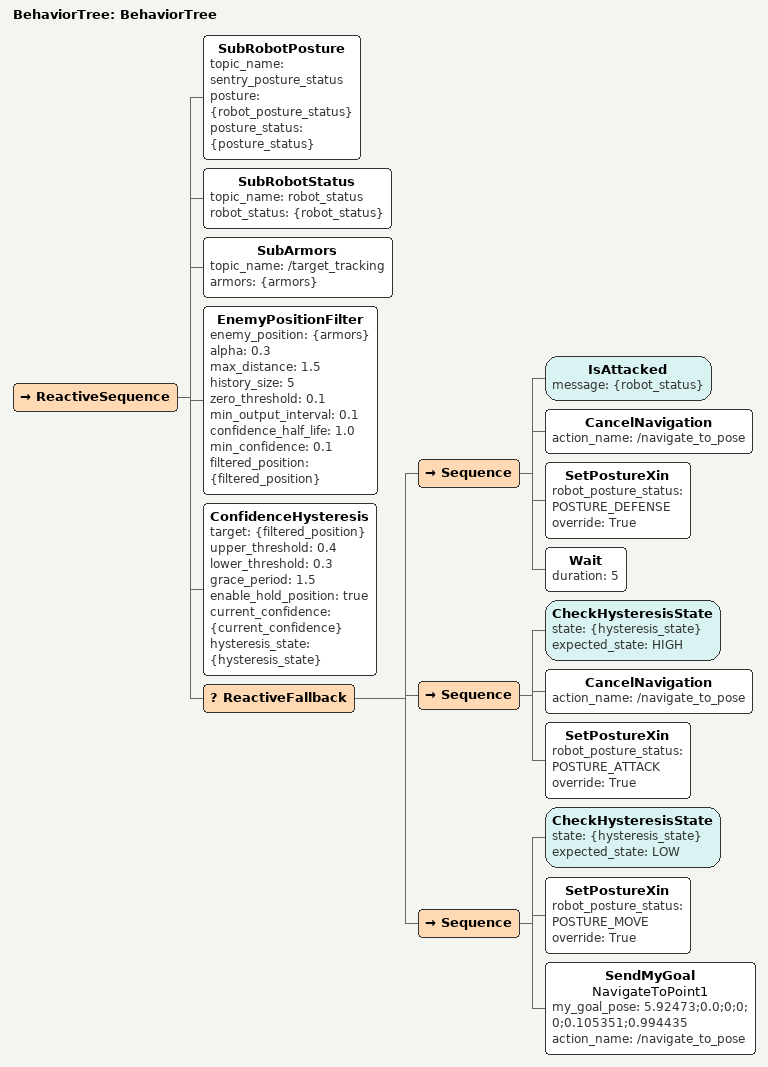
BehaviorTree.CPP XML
<?xml version="1.0" encoding="UTF-8"?>
<root BTCPP_format="4"
      main_tree_to_execute="BehaviorTree">
  <BehaviorTree ID="BehaviorTree">
    <ReactiveSequence>
      <SubRobotPosture topic_name="sentry_posture_status"
                       posture="{robot_posture_status}"
                       posture_status="{posture_status}"/>
      <SubRobotStatus topic_name="robot_status"
                      robot_status="{robot_status}"/>
      <SubArmors topic_name="/target_tracking"
                 armors="{armors}"/>
      <EnemyPositionFilter enemy_position="{armors}"
                           alpha="0.3"
                           max_distance="1.5"
                           history_size="5"
                           zero_threshold="0.1"
                           min_output_interval="0.1"
                           confidence_half_life="1.0"
                           min_confidence="0.1"
                           filtered_position="{filtered_position}"/>
      <ConfidenceHysteresis target="{filtered_position}"
                            upper_threshold="0.4"
                            lower_threshold="0.3"
                            grace_period="1.5"
                            enable_hold_position="true"
                            current_confidence="{current_confidence}"
                            hysteresis_state="{hysteresis_state}"/>
      <ReactiveFallback>
        <Sequence>
          <IsAttacked message="{robot_status}"/>
          <CancelNavigation action_name="/navigate_to_pose"/>
          <SetPostureXin robot_posture_status="POSTURE_DEFENSE"
                         override="True"/>
          <Wait duration="5"/>
        </Sequence>
        <Sequence>
          <CheckHysteresisState state="{hysteresis_state}"
                                expected_state="HIGH"/>
          <CancelNavigation action_name="/navigate_to_pose"/>
          <SetPostureXin robot_posture_status="POSTURE_ATTACK"
                         override="True"/>
        </Sequence>
        <Sequence>
          <CheckHysteresisState state="{hysteresis_state}"
                                expected_state="LOW"/>
          <SetPostureXin robot_posture_status="POSTURE_MOVE"
                         override="True"/>
          <SendMyGoal name="NavigateToPoint1"
                      my_goal_pose="5.92473;0.0;0;0;0;0.105351;0.994435"
                      action_name="/navigate_to_pose"/>
        </Sequence>
      </ReactiveFallback>
    </ReactiveSequence>
  </BehaviorTree>

</root>
